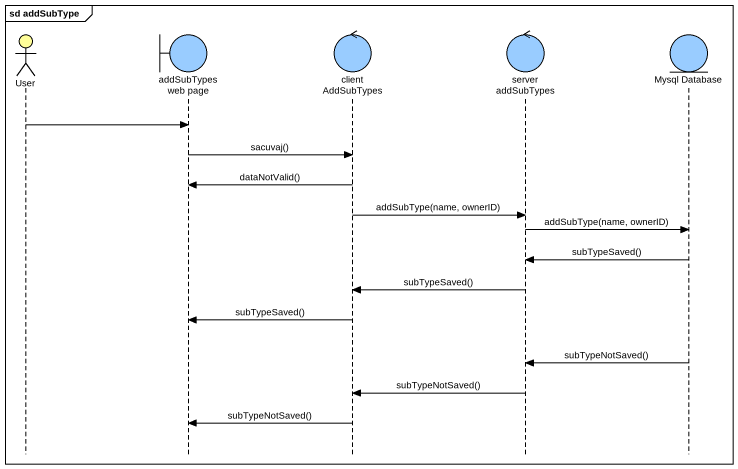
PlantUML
@startuml
mainframe sd addSubType
hide footbox
actor User #FFFE99
boundary "addSubTypes web page" as addSubTypes_web_page #99CCFF
control "client AddSubTypes" as client_AddSubTypes #99CCFF
control "server addSubTypes" as server_addSubTypes #99CCFF
entity "Mysql Database" as Mysql_Database #99CCFF

User -> addSubTypes_web_page
addSubTypes_web_page -> client_AddSubTypes : sacuvaj()
client_AddSubTypes -> addSubTypes_web_page : dataNotValid()
client_AddSubTypes -> server_addSubTypes : addSubType(name, ownerID)
server_addSubTypes -> Mysql_Database : addSubType(name, ownerID)
Mysql_Database -> server_addSubTypes : subTypeSaved()
server_addSubTypes -> client_AddSubTypes : subTypeSaved()
client_AddSubTypes -> addSubTypes_web_page : subTypeSaved()
Mysql_Database -> server_addSubTypes : subTypeNotSaved()
server_addSubTypes -> client_AddSubTypes : subTypeNotSaved()
client_AddSubTypes -> addSubTypes_web_page : subTypeNotSaved()
@enduml
